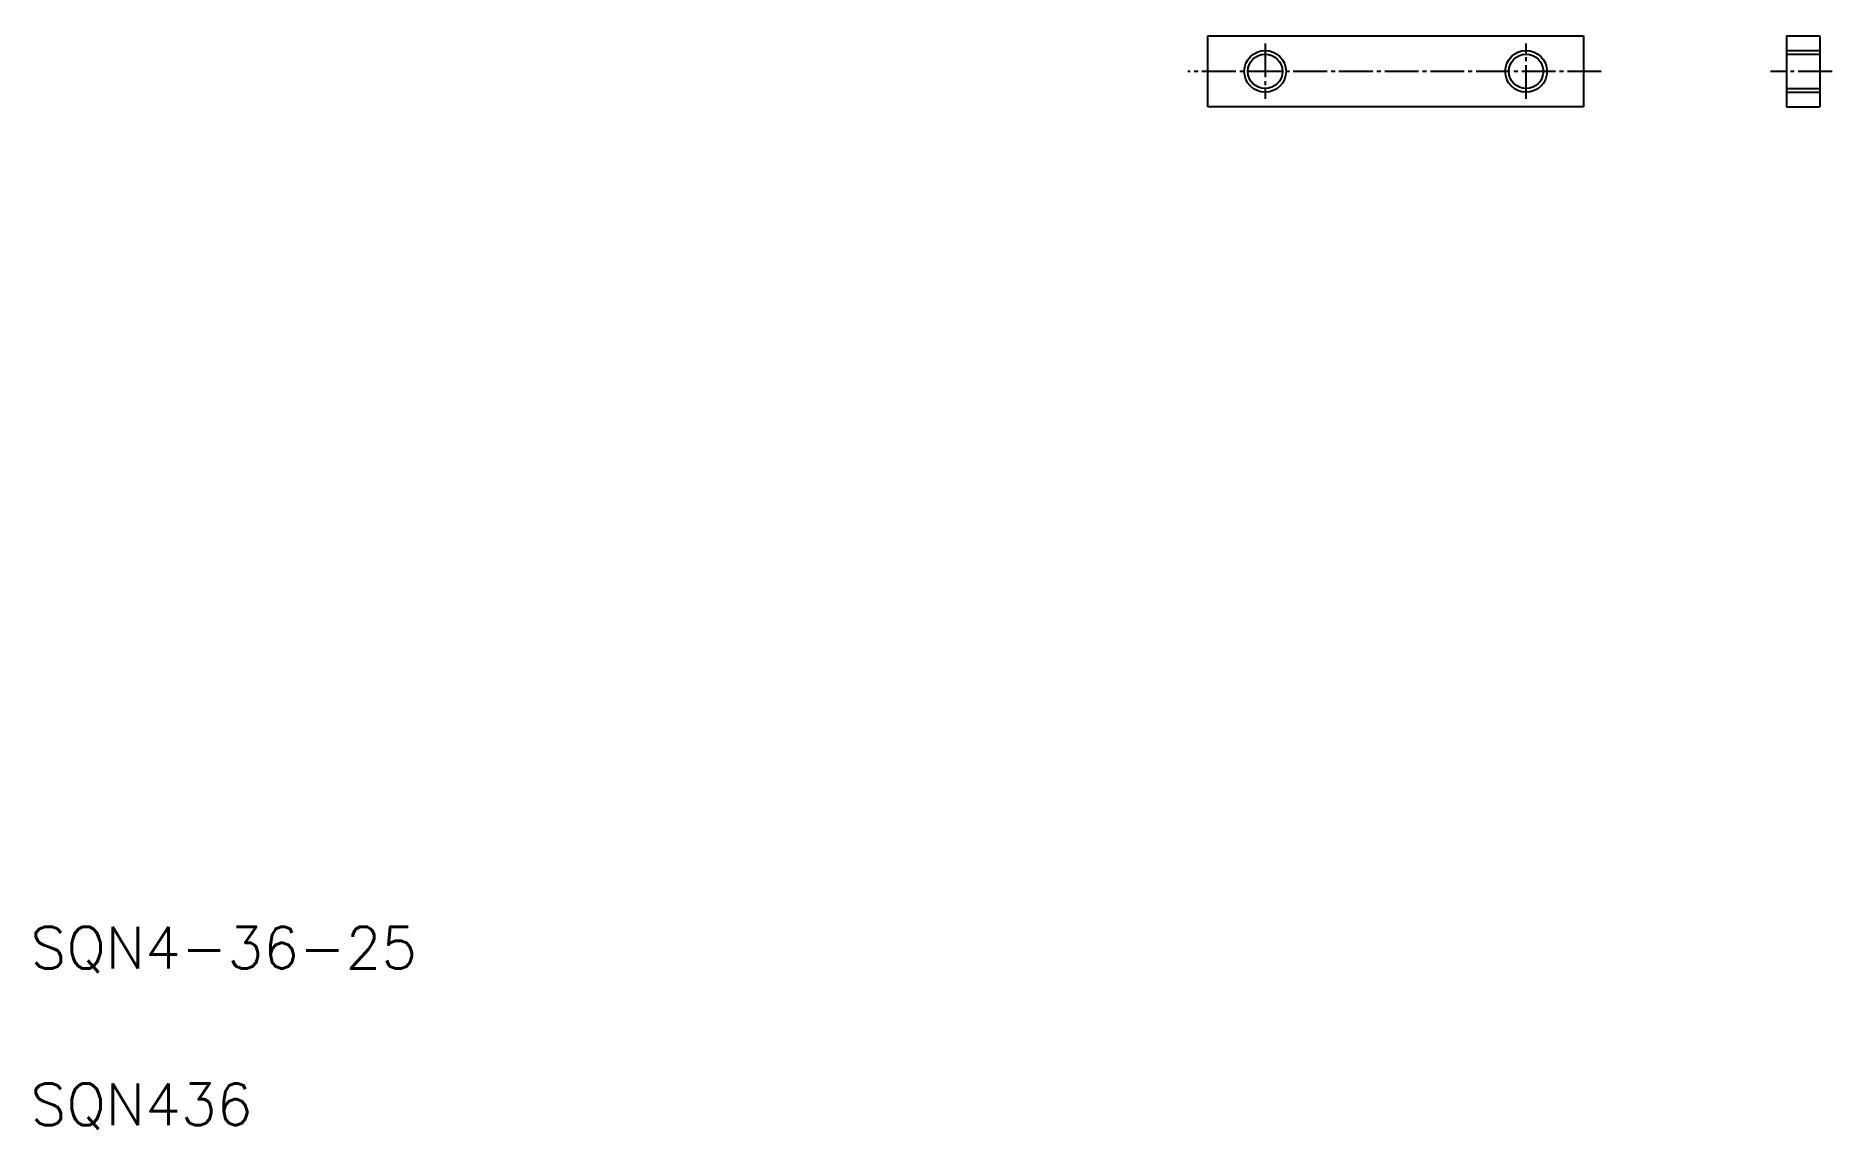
# Model space of a CAD drawing. Extents: x 11 to 183, y 10 to 114.
import ezdxf

# ---------------------------------------------------------------- set-up
doc = ezdxf.new("R2010")
doc.units = 0
doc.header["$LTSCALE"] = 0.25
doc.linetypes.add('CENTER', pattern=[17.5, 13, -1.5, 1.5, -1.5])
doc.layers.get('0').update_dxf_attribs({"linetype": 'CONTINUOUS'})
doc.styles.get("Standard").update_dxf_attribs({"font": 'txt.shx', "bigfont": 'bigfont.shx'})

msp = doc.modelspace()

# ---------------------------------------------------------------- linework, layer by layer
at = {"color": 7, "linetype": 'CONTINUOUS'}
for p, q in [((122.76, 114.36), (158.76, 114.36)), ((122.76, 107.56), (122.76, 114.36)), ((158.76, 114.36), (158.76, 107.56)), ((178.19, 114.36), (178.19, 107.56)), ((178.19, 114.36), (181.39, 114.36)), ((181.39, 114.36), (181.39, 107.56)), ((178.19, 112.61), (181.39, 112.61)), ((178.19, 109.31), (181.39, 109.31)), ((158.76, 107.56), (122.76, 107.56)), ((178.19, 107.56), (181.39, 107.56))]:
    msp.add_line(p, q, dxfattribs=at)
at = {"color": 1, "linetype": 'CENTER'}
for p, q in [((128.26, 113.64), (128.26, 108.32)), ((153.26, 108.32), (153.26, 113.64)), ((160.46, 110.96), (120.84, 110.96)), ((182.57, 110.96), (176.66, 110.96))]:
    msp.add_line(p, q, dxfattribs=at)
at = {"color": 3, "linetype": 'CONTINUOUS'}
for p, q in [((178.19, 112.96), (181.39, 112.96)), ((178.19, 108.96), (181.39, 108.96))]:
    msp.add_line(p, q, dxfattribs=at)
for p, q in [((140.76, 107.56), (140.76, 107.56)), ((149.76, 107.56), (149.76, 107.56))]:
    msp.add_line(p, q)
for centre in [(128.26, 110.96), (153.26, 110.96)]:
    msp.add_circle(centre, 2, dxfattribs=at)
at = {"color": 7, "linetype": 'CONTINUOUS'}
for centre in [(128.26, 110.96), (153.26, 110.96)]:
    msp.add_circle(centre, 1.65, dxfattribs=at)

# ---------------------------------------------------------------- texts
for s, p in [('SQN4-36-25', (10, 25)), ('SQN436', (10, 10))]:
    msp.add_text(s, height=4).set_placement(p)

doc.saveas('drawing.dxf')
